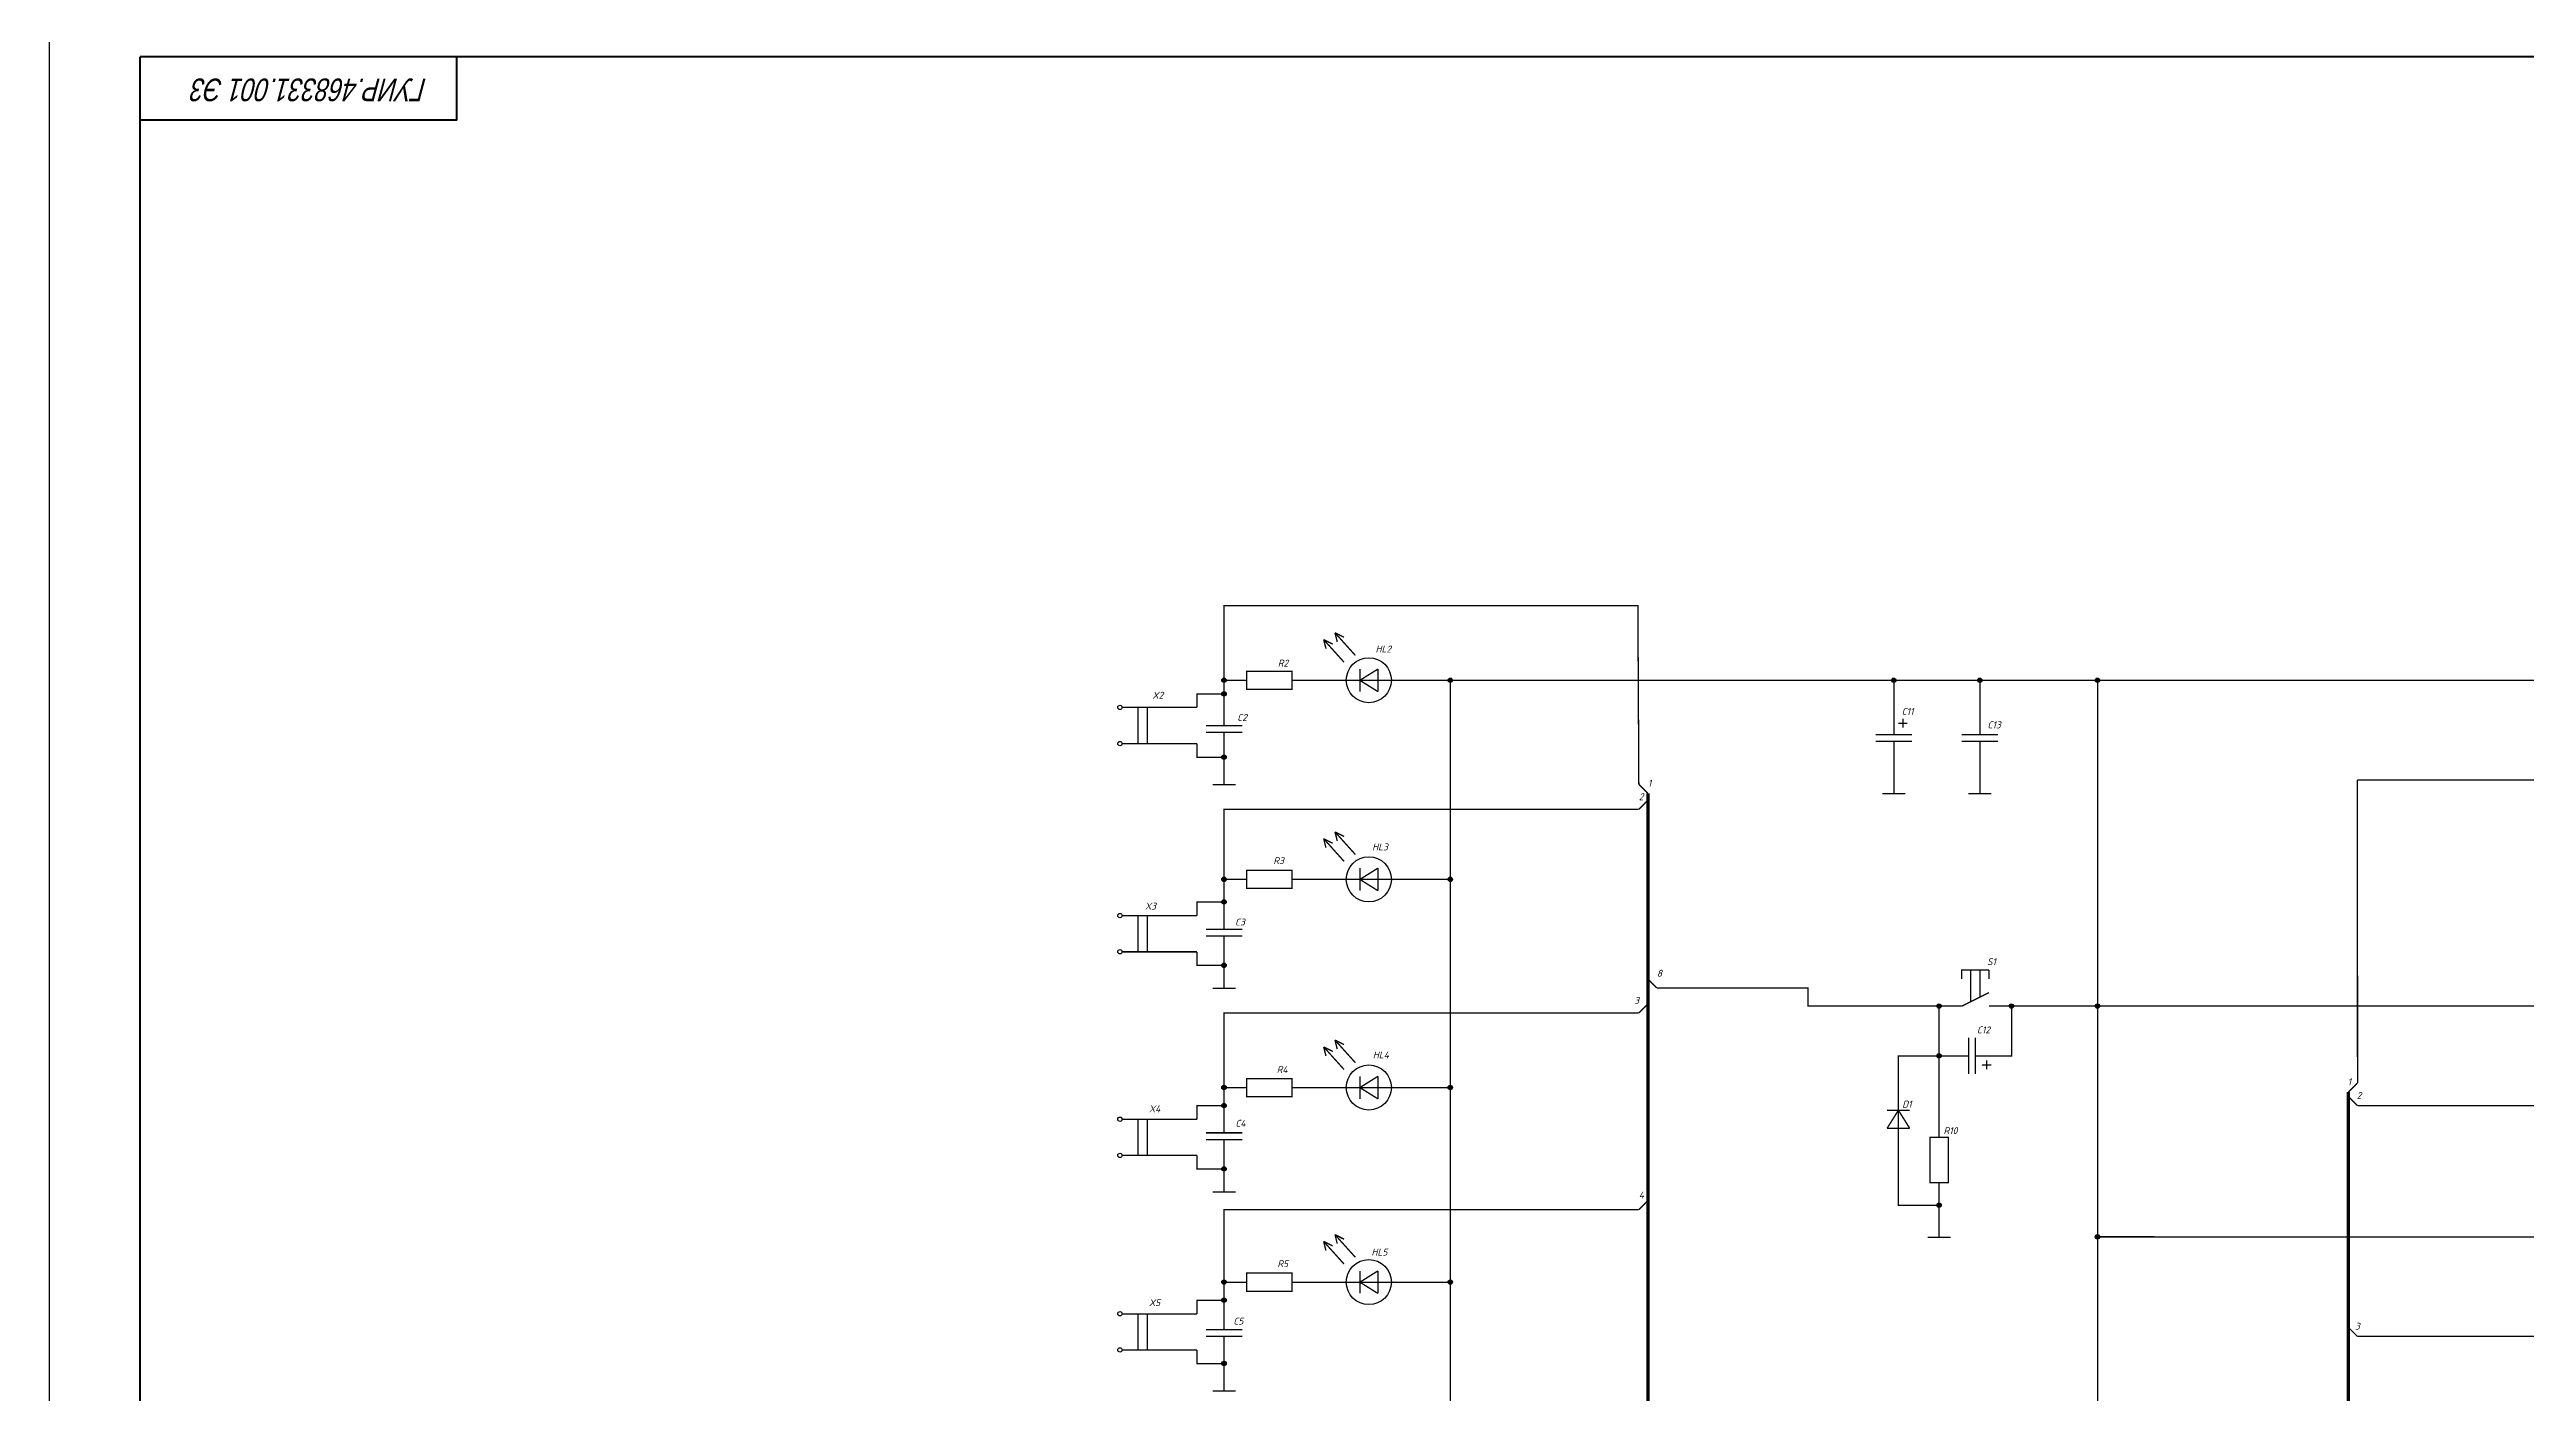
# Model space of a CAD drawing. Header units: millimetres. Extents: x 0 to 9139, y -367 to 2333.
# Drawn here: x 4707 to 5254, y 969 to 1266 of the extents above; entities that cross this region are included whole.
import ezdxf

# ---------------------------------------------------------------- set-up
doc = ezdxf.new("R2010")
doc.units = ezdxf.units.MM
doc.header["$LTSCALE"] = 0.5
doc.layers.get('0').update_dxf_attribs({"lineweight": 60})
doc.layers.add('KONTUR', color=7, linetype='Continuous')
doc.layers.add('Sheet', color=255, linetype='Continuous')
doc.layers.add('Основная', color=7, linetype='Continuous', lineweight=40)
doc.styles.get("Standard").update_dxf_attribs({"font": 'isocpeui.ttf', "width": 0.9})

msp = doc.modelspace()

# ---------------------------------------------------------------- linework, layer by layer
at = {"layer": 'KONTUR'}
msp.add_line((4707.03, 675.63), (4707.03, 1269.63), dxfattribs=at)
at = {"layer": 'Sheet'}
for points, const_width in [([(5058.22, 1103.84), (5058.01, 1143.34), (4966.58, 1143.34), (4966.58, 1121.84)], 0.3), ([(4993.08, 1130.84), (4988.58, 1135.84)], 0.3), ([(4988.58, 1135.84), (4989.08, 1133.84), (4989.08, 1133.84)], 0.3), ([(4988.58, 1135.84), (4990.58, 1134.84)], 0.3), ([(4995.58, 1132.34), (4991.08, 1137.34)], 0.3), ([(4991.08, 1137.34), (4991.58, 1135.34), (4991.58, 1135.34)], 0.3), ([(4991.08, 1137.34), (4993.08, 1136.34)], 0.3), ([(4981.58, 1128.84), (4971.58, 1128.84), (4971.58, 1124.84), (4981.58, 1124.84), (4981.58, 1128.84)], 0.3), ([(4996.58, 1129.34), (4996.58, 1124.34)], 0.3), ([(4996.58, 1126.84), (5000.58, 1129.34), (5000.58, 1129.34)], 0.3), ([(5000.58, 1124.34), (5000.58, 1129.34)], 0.3), ([(4960.58, 1120.84), (4960.58, 1123.84), (4966.58, 1123.84)], 0.3), ([(4971.58, 1126.84), (4966.58, 1126.84)], 0.3), ([(4981.58, 1126.84), (4986.58, 1126.84)], 0.3), ([(4986.58, 1126.84), (4988.58, 1126.84)], 0.3), ([(4993.58, 1126.84), (4988.58, 1126.84)], 0.3), ([(4996.58, 1126.84), (4993.58, 1126.84)], 0.3), ([(5000.58, 1126.84), (4996.58, 1126.84)], 0.3), ([(4996.58, 1126.84), (5000.58, 1124.34), (5000.58, 1124.34)], 0.3), ([(5000.58, 1126.84), (5003.58, 1126.84)], 0.3), ([(5003.58, 1126.84), (5008.58, 1126.84)], 0.3), ([(5008.58, 1126.84), (5016.58, 1126.84)], 0.3), ([(5016.58, 1126.84), (5016.58, 1081.84)], 0.3), ([(5016.58, 1126.84), (5159.58, 1126.84)], 0.3), ([(5114.58, 1126.84), (5114.58, 1119.84)], 0.3), ([(5133.58, 1119.84), (5133.58, 1126.84)], 0.3), ([(5280.69, 1126.84), (5159.07, 1126.86)], 0.3), ([(5159.58, 1126.84), (5159.58, 1054.84)], 0.3), ([(4944.08, 1120.84), (4955.58, 1120.84)], 0.3), ([(4947.58, 1120.84), (4947.58, 1112.84)], 0.3), ([(4949.58, 1112.84), (4949.58, 1120.84)], 0.3), ([(4955.58, 1120.84), (4960.58, 1120.84)], 0.3), ([(4970.58, 1116.84), (4962.58, 1116.84)], 0.3), ([(4966.58, 1116.84), (4966.58, 1121.84)], 0.3), ([(5114.58, 1114.84), (5114.58, 1119.84)], 0.3), ([(5115.58, 1117.34), (5117.58, 1117.34)], 0.3), ([(5116.58, 1116.34), (5116.58, 1118.34)], 0.3), ([(5133.58, 1114.84), (5133.58, 1119.84)], 0.3), ([(4944.08, 1112.84), (4955.58, 1112.84)], 0.3), ([(4955.58, 1112.84), (4960.58, 1112.84)], 0.3), ([(4960.58, 1112.84), (4960.58, 1109.84), (4966.58, 1109.84)], 0.3), ([(4970.58, 1115.34), (4962.58, 1115.34)], 0.3), ([(4966.58, 1115.34), (4966.58, 1110.34)], 0.3), ([(5118.58, 1114.84), (5110.58, 1114.84)], 0.3), ([(5118.58, 1113.34), (5110.58, 1113.34)], 0.3), ([(5114.58, 1113.34), (5114.58, 1108.34)], 0.3), ([(5137.58, 1114.84), (5129.58, 1114.84)], 0.3), ([(5137.58, 1113.34), (5129.58, 1113.34)], 0.3), ([(5133.58, 1113.34), (5133.58, 1108.34)], 0.3), ([(4966.58, 1110.34), (4966.58, 1107.84)], 0.3), ([(4966.58, 1107.84), (4966.58, 1103.77)], 0.3), ([(5114.58, 1108.34), (5114.58, 1105.84)], 0.3), ([(5114.58, 1105.84), (5114.58, 1101.77)], 0.3), ([(5133.58, 1105.84), (5133.58, 1108.34)], 0.3), ([(5133.58, 1105.84), (5133.58, 1101.77)], 0.3), ([(4964.04, 1103.77), (4969.12, 1103.77)], 0.3), ([(5060.22, 1101.84), (5058.22, 1103.84)], 0.3), ([(5058.22, 1098.34), (5060.22, 1100.34)], 0.3), ([(5060.22, 831.84), (5060.22, 1101.84), (5060.22, 1101.84)], 0.749), ([(5112.04, 1101.77), (5117.12, 1101.77)], 0.3), ([(5131.04, 1101.77), (5136.12, 1101.77)], 0.3), ([(5272.8, 1104.84), (5217.01, 1104.81), (5297.69, 1104.84), (5297.69, 1104.84)], 0.3), ([(5217.01, 1104.84), (5217.01, 1104.84), (5217.03, 1037.84)], 0.3), ([(4966.58, 1076.84), (4966.58, 1098.34), (5058.22, 1098.34)], 0.3), ([(4993.08, 1086.84), (4988.58, 1091.84)], 0.3), ([(4988.58, 1091.84), (4989.08, 1089.84), (4989.08, 1089.84)], 0.3), ([(4988.58, 1091.84), (4990.58, 1090.84)], 0.3), ([(4995.58, 1088.34), (4991.08, 1093.34)], 0.3), ([(4991.08, 1093.34), (4991.58, 1091.34), (4991.58, 1091.34)], 0.3), ([(4991.08, 1093.34), (4993.08, 1092.34)], 0.3), ([(4981.58, 1084.84), (4971.58, 1084.84), (4971.58, 1080.84), (4981.58, 1080.84), (4981.58, 1084.84)], 0.3), ([(4996.58, 1085.34), (4996.58, 1080.34)], 0.3), ([(4996.58, 1082.84), (5000.58, 1085.34), (5000.58, 1085.34)], 0.3), ([(5000.58, 1080.34), (5000.58, 1085.34)], 0.3), ([(4971.58, 1082.84), (4966.58, 1082.84)], 0.3), ([(4981.58, 1082.84), (4986.58, 1082.84)], 0.3), ([(4986.58, 1082.84), (4988.58, 1082.84)], 0.3), ([(4993.58, 1082.84), (4988.58, 1082.84)], 0.3), ([(4996.58, 1082.84), (4993.58, 1082.84)], 0.3), ([(5000.58, 1082.84), (4996.58, 1082.84)], 0.3), ([(4996.58, 1082.84), (5000.58, 1080.34), (5000.58, 1080.34)], 0.3), ([(5000.58, 1082.84), (5003.58, 1082.84)], 0.3), ([(5003.58, 1082.84), (5008.58, 1082.84)], 0.3), ([(5008.58, 1082.84), (5016.58, 1082.84)], 0.3), ([(5016.58, 1081.84), (5016.58, 1036.84)], 0.3), ([(4944.08, 1074.84), (4955.58, 1074.84)], 0.3), ([(4947.58, 1074.84), (4947.58, 1066.84)], 0.3), ([(4949.58, 1066.84), (4949.58, 1074.84)], 0.3), ([(4955.58, 1074.84), (4960.58, 1074.84)], 0.3), ([(4960.58, 1074.84), (4960.58, 1077.84), (4966.58, 1077.84)], 0.3), ([(4966.58, 1071.84), (4966.58, 1076.84)], 0.3), ([(4970.58, 1071.84), (4962.58, 1071.84)], 0.3), ([(4970.58, 1070.34), (4962.58, 1070.34)], 0.3), ([(4966.58, 1070.34), (4966.58, 1065.34)], 0.3), ([(4944.08, 1066.84), (4955.58, 1066.84)], 0.3), ([(4955.58, 1066.84), (4960.58, 1066.84)], 0.3), ([(4960.58, 1066.84), (4960.58, 1063.84), (4966.58, 1063.84)], 0.3), ([(4966.58, 1065.34), (4966.58, 1062.84)], 0.3), ([(4966.58, 1062.84), (4966.58, 1058.77)], 0.3), ([(5135.58, 1062.84), (5129.58, 1062.84), (5129.58, 1060.84)], 0.3), ([(5131.58, 1062.84), (5131.58, 1055.84)], 0.3), ([(5133.58, 1062.84), (5133.58, 1056.84)], 0.3), ([(5135.58, 1062.84), (5135.58, 1060.84)], 0.3), ([(4964.04, 1058.77), (4969.12, 1058.77)], 0.3), ([(5060.22, 1060.84), (5062.22, 1058.84)], 0.3), ([(5062.22, 1058.84), (5095.58, 1058.84), (5095.58, 1054.84), (5124.58, 1054.84), (5124.58, 1043.84)], 0.3), ([(5135.58, 1057.84), (5129.58, 1054.84), (5129.58, 1054.84)], 0.3), ([(4966.58, 1031.84), (4966.58, 1053.34), (5058.22, 1053.34)], 0.3), ([(5058.22, 1053.34), (5060.22, 1055.34)], 0.3), ([(5129.58, 1054.84), (5124.58, 1054.84)], 0.3), ([(5135.58, 1054.84), (5140.58, 1054.84)], 0.3), ([(5159.58, 1054.84), (5140.58, 1054.84), (5140.58, 1043.84), (5137.58, 1043.84)], 0.3), ([(5280.69, 1054.84), (5159.07, 1054.84)], 0.3), ([(5159.58, 1054.84), (5159.58, 1003.84)], 0.3), ([(4993.08, 1040.84), (4988.58, 1045.84)], 0.3), ([(4988.58, 1045.84), (4989.08, 1043.84), (4989.08, 1043.84)], 0.3), ([(4988.58, 1045.84), (4990.58, 1044.84)], 0.3), ([(4995.58, 1042.34), (4991.08, 1047.34)], 0.3), ([(4991.08, 1047.34), (4991.58, 1045.34), (4991.58, 1045.34)], 0.3), ([(4991.08, 1047.34), (4993.08, 1046.34)], 0.3), ([(5131.08, 1039.84), (5131.08, 1047.84)], 0.3), ([(5132.58, 1039.84), (5132.58, 1047.84)], 0.3), ([(5115.58, 1036.84), (5115.58, 1043.84), (5115.58, 1043.84), (5124.58, 1043.84)], 0.3), ([(5124.58, 1043.84), (5126.08, 1043.84)], 0.3), ([(5124.58, 1043.84), (5124.58, 1043.84)], 0.3), ([(5124.58, 1030.84), (5124.58, 1043.84)], 0.3), ([(5124.58, 1043.84), (5124.58, 1043.84)], 0.3), ([(5131.08, 1043.84), (5126.08, 1043.84)], 0.3), ([(5132.58, 1043.84), (5137.58, 1043.84)], 0.3), ([(5134.08, 1041.84), (5136.08, 1041.84)], 0.3), ([(5135.08, 1042.84), (5135.08, 1040.84)], 0.3), ([(4971.58, 1036.84), (4966.58, 1036.84)], 0.3), ([(4981.58, 1038.84), (4971.58, 1038.84), (4971.58, 1034.84), (4981.58, 1034.84), (4981.58, 1038.84)], 0.3), ([(4981.58, 1036.84), (4986.58, 1036.84)], 0.3), ([(4986.58, 1036.84), (4988.58, 1036.84)], 0.3), ([(4993.58, 1036.84), (4988.58, 1036.84)], 0.3), ([(4996.58, 1036.84), (4993.58, 1036.84)], 0.3), ([(4996.58, 1039.34), (4996.58, 1034.34)], 0.3), ([(4996.58, 1036.84), (5000.58, 1039.34), (5000.58, 1039.34)], 0.3), ([(5000.58, 1036.84), (4996.58, 1036.84)], 0.3), ([(4996.58, 1036.84), (5000.58, 1034.34), (5000.58, 1034.34)], 0.3), ([(5000.58, 1034.34), (5000.58, 1039.34)], 0.3), ([(5000.58, 1036.84), (5003.58, 1036.84)], 0.3), ([(5003.58, 1036.84), (5008.58, 1036.84)], 0.3), ([(5016.58, 1036.84), (5008.58, 1036.84)], 0.3), ([(5016.58, 993.34), (5016.58, 1036.84)], 0.3), ([(5115.58, 1031.84), (5115.58, 1036.84)], 0.3), ([(5215.03, 783.84), (5215.03, 1035.84)], 0.749), ([(5217.03, 1037.84), (5215.03, 1035.84)], 0.3), ([(5215.03, 1034.84), (5217.03, 1032.84)], 0.3), ([(4944.08, 1029.84), (4955.58, 1029.84)], 0.3), ([(4947.58, 1029.84), (4947.58, 1021.84)], 0.3), ([(4949.58, 1021.84), (4949.58, 1029.84)], 0.3), ([(4955.58, 1029.84), (4960.58, 1029.84)], 0.3), ([(4960.58, 1029.84), (4960.58, 1032.84), (4966.58, 1032.84)], 0.3), ([(4966.58, 1026.84), (4966.58, 1031.84)], 0.3), ([(5113.08, 1031.84), (5118.08, 1031.84)], 0.3), ([(5115.58, 1031.84), (5113.08, 1027.84), (5113.08, 1027.84)], 0.3), ([(5115.58, 1027.84), (5115.58, 1031.84)], 0.3), ([(5118.08, 1027.84), (5115.58, 1031.84)], 0.3), ([(5124.58, 1025.84), (5124.58, 1030.84)], 0.3), ([(5272.69, 1032.84), (5217.03, 1032.84), (5296.69, 1032.84)], 0.3), ([(4970.58, 1026.84), (4962.58, 1026.84)], 0.3), ([(4970.58, 1025.34), (4962.58, 1025.34)], 0.3), ([(4966.58, 1025.34), (4966.58, 1020.34)], 0.3), ([(5113.08, 1027.84), (5118.08, 1027.84)], 0.3), ([(5115.58, 1027.84), (5115.58, 1022.84)], 0.3), ([(5122.58, 1025.84), (5122.58, 1015.84), (5126.58, 1015.84), (5126.58, 1025.84), (5122.58, 1025.84)], 0.3), ([(4944.08, 1021.84), (4955.58, 1021.84)], 0.3), ([(4955.58, 1021.84), (4960.58, 1021.84)], 0.3), ([(4960.58, 1021.84), (4960.58, 1018.84), (4966.58, 1018.84)], 0.3), ([(4966.58, 1020.34), (4966.58, 1017.84)], 0.3), ([(5124.58, 1010.84), (5115.58, 1010.84), (5115.58, 1022.84)], 0.3), ([(4964.04, 1013.77), (4969.12, 1013.77)], 0.3), ([(4966.58, 1017.84), (4966.58, 1013.77)], 0.3), ([(5124.58, 1015.84), (5124.58, 1010.84)], 0.3), ([(4966.58, 988.34), (4966.58, 1009.84), (5058.22, 1009.84)], 0.3), ([(5058.22, 1009.84), (5060.22, 1011.84)], 0.3), ([(5124.58, 1010.84), (5124.58, 1007.84)], 0.3), ([(5124.58, 1007.84), (5124.58, 1003.77)], 0.3), ([(4993.08, 997.84), (4988.58, 1002.84)], 0.3), ([(4988.58, 1002.84), (4989.08, 1000.84), (4989.08, 1000.84)], 0.3), ([(4988.58, 1002.84), (4990.58, 1001.84)], 0.3), ([(4995.58, 999.34), (4991.08, 1004.34)], 0.3), ([(4991.08, 1004.34), (4991.58, 1002.34), (4991.58, 1002.34)], 0.3), ([(4991.08, 1004.34), (4993.08, 1003.34)], 0.3), ([(5122.04, 1003.77), (5127.12, 1003.77)], 0.3), ([(5280.69, 1003.84), (5159.56, 1003.86)], 0.3), ([(5159.58, 1003.84), (5159.58, 955.84)], 0.3), ([(4996.58, 996.34), (4996.58, 991.34)], 0.3), ([(4996.58, 993.84), (5000.58, 996.34), (5000.58, 996.34)], 0.3), ([(5000.58, 991.34), (5000.58, 996.34)], 0.3), ([(4971.58, 993.84), (4966.58, 993.84)], 0.3), ([(4981.58, 995.84), (4971.58, 995.84), (4971.58, 991.84), (4981.58, 991.84), (4981.58, 995.84)], 0.3), ([(4981.58, 993.84), (4986.58, 993.84)], 0.3), ([(4986.58, 993.84), (4988.58, 993.84)], 0.3), ([(4993.58, 993.84), (4988.58, 993.84)], 0.3), ([(4996.58, 993.84), (4993.58, 993.84)], 0.3), ([(5000.58, 993.84), (4996.58, 993.84)], 0.3), ([(4996.58, 993.84), (5000.58, 991.34), (5000.58, 991.34)], 0.3), ([(5000.58, 993.84), (5003.58, 993.84)], 0.3), ([(5003.58, 993.84), (5008.58, 993.84)], 0.3), ([(5008.58, 993.84), (5016.58, 993.84)], 0.3), ([(5016.58, 948.84), (5016.58, 993.34)], 0.3), ([(4944.08, 986.84), (4955.58, 986.84)], 0.3), ([(4947.58, 986.84), (4947.58, 978.84)], 0.3), ([(4949.58, 978.84), (4949.58, 986.84)], 0.3), ([(4955.58, 986.84), (4960.58, 986.84)], 0.3), ([(4960.58, 986.84), (4960.58, 989.84), (4966.58, 989.84)], 0.3), ([(4966.58, 983.34), (4966.58, 988.34)], 0.3), ([(4970.58, 983.34), (4962.58, 983.34)], 0.3), ([(4970.58, 981.84), (4962.58, 981.84)], 0.3), ([(4966.58, 981.84), (4966.58, 976.84)], 0.3), ([(5215.03, 983.84), (5217.03, 981.84)], 0.3), ([(5295.69, 981.84), (5217.03, 981.84), (5272.69, 981.84)], 0.3), ([(4944.08, 978.84), (4955.58, 978.84)], 0.3), ([(4955.58, 978.84), (4960.58, 978.84)], 0.3), ([(4960.58, 978.84), (4960.58, 975.84), (4966.58, 975.84)], 0.3), ([(4966.58, 976.84), (4966.58, 973.84)], 0.3), ([(4964.04, 969.77), (4969.12, 969.77)], 0.3), ([(4966.58, 973.84), (4966.58, 969.77)], 0.3)]:
    msp.add_lwpolyline(points, dxfattribs=dict(at, const_width=const_width))
at = {"layer": 'Sheet', "const_width": 0.508}
for points in [[(4966.33, 1126.84, 1), (4966.83, 1126.84, 1)], [(4966.33, 1123.84, 1), (4966.83, 1123.84, 1)], [(5016.33, 1126.84, 1), (5016.83, 1126.84, 1)], [(5114.33, 1126.84, 1), (5114.83, 1126.84, 1)], [(5133.33, 1126.84, 1), (5133.83, 1126.84, 1)], [(5159.33, 1126.84, 1), (5159.83, 1126.84, 1)], [(4966.33, 1109.84, 1), (4966.83, 1109.84, 1)], [(4966.33, 1082.84, 1), (4966.83, 1082.84, 1)], [(4966.33, 1077.84, 1), (4966.83, 1077.84, 1)], [(5016.33, 1082.84, 1), (5016.83, 1082.84, 1)], [(4966.33, 1063.84, 1), (4966.83, 1063.84, 1)], [(5124.33, 1054.84, 1), (5124.83, 1054.84, 1)], [(5140.33, 1054.84, 1), (5140.83, 1054.84, 1)], [(5159.33, 1054.84, 1), (5159.83, 1054.84, 1)], [(5124.33, 1043.84, 1), (5124.83, 1043.84, 1)], [(5124.33, 1043.84, 1), (5124.83, 1043.84, 1)], [(4966.33, 1036.84, 1), (4966.83, 1036.84, 1)], [(5016.33, 1036.84, 1), (5016.83, 1036.84, 1)], [(4966.33, 1032.84, 1), (4966.83, 1032.84, 1)], [(4966.33, 1018.84, 1), (4966.83, 1018.84, 1)], [(5124.33, 1010.84, 1), (5124.83, 1010.84, 1)], [(5159.33, 1003.84, 1), (5159.83, 1003.84, 1)], [(4966.33, 993.84, 1), (4966.83, 993.84, 1)], [(5016.33, 993.84, 1), (5016.83, 993.84, 1)], [(4966.33, 989.84, 1), (4966.83, 989.84, 1)], [(4966.33, 975.84, 1), (4966.83, 975.84, 1)]]:
    msp.add_lwpolyline(points, format="xyb", close=True, dxfattribs=at)
at = {"layer": 'Sheet'}
for centre, major_axis, ratio in [((4998.56, 1126.86), (0, 4.98), 0.999967), ((4966.56, 1126.86), (0, 0.487), 0.999979), ((4966.56, 1126.86), (0, 0.487), 0.999979), ((4966.56, 1126.86), (0, 0.487), 0.999979), ((4966.56, 1123.86), (0.487, 0), 0.997303), ((4966.56, 1123.86), (0.487, 0), 0.997303), ((5016.56, 1126.86), (0, 0.487), 0.997225), ((5016.56, 1126.86), (0, 0.487), 0.997225), ((5016.56, 1126.86), (0, 0.487), 0.997225), ((5016.56, 1126.86), (0, 0.487), 0.997225), ((5016.56, 1126.86), (0, 0.487), 0.997225), ((5016.56, 1126.86), (0, 0.487), 0.997225), ((5114.56, 1126.86), (0, 0.487), 0.999979), ((5114.56, 1126.86), (0, 0.487), 0.999979), ((5133.56, 1126.86), (0, 0.487), 0.999979), ((5133.56, 1126.86), (0, 0.487), 0.999979), ((5159.56, 1126.86), (0, 0.487), 0.999979), ((5159.56, 1126.86), (0, 0.487), 0.999979), ((5159.56, 1126.86), (0, 0.487), 0.999979), ((5159.56, 1126.86), (0, 0.487), 0.999979), ((5159.56, 1126.86), (0, 0.487), 0.999979), ((5159.56, 1126.86), (0, 0.487), 0.999979), ((5159.56, 1126.86), (0, 0.487), 0.999979), ((4943.56, 1120.86), (0, 0.479), 0.999968), ((4943.56, 1112.86), (0, 0.479), 0.999968), ((4966.56, 1109.86), (0, 0.487), 0.999979), ((4966.56, 1109.86), (0, 0.487), 0.999979), ((4998.56, 1082.86), (0, 4.98), 0.999966), ((4966.56, 1082.86), (0, 0.487), 0.999979), ((4966.56, 1082.86), (0, 0.487), 0.999979), ((4966.56, 1082.86), (0, 0.487), 0.999979), ((4966.56, 1077.86), (0, 0.487), 0.999979), ((4966.56, 1077.86), (0, 0.487), 0.999979), ((5016.56, 1082.86), (0, 0.487), 0.997225), ((5016.56, 1082.86), (0, 0.487), 0.997225), ((4943.56, 1074.86), (0, 0.479), 0.999968), ((4943.56, 1066.86), (0, 0.479), 0.999968), ((4966.56, 1063.86), (0, 0.487), 0.999979), ((4966.56, 1063.86), (0, 0.487), 0.999979), ((5124.56, 1054.86), (0, 0.487), 0.999937), ((5124.56, 1054.86), (0, 0.487), 0.999937), ((5124.56, 1054.86), (0, 0.487), 0.999937), ((5124.56, 1054.86), (0, 0.487), 0.999937), ((5124.56, 1054.86), (0, 0.487), 0.999937), ((5140.56, 1054.86), (0, 0.487), 0.999979), ((5140.56, 1054.86), (0, 0.487), 0.999979), ((5140.56, 1054.86), (0, 0.487), 0.999979), ((5140.56, 1054.86), (0, 0.487), 0.999979), ((5140.56, 1054.86), (0, 0.487), 0.999979), ((5159.56, 1054.86), (0, 0.487), 0.999979), ((5159.56, 1054.86), (0, 0.487), 0.999979), ((5159.56, 1054.86), (0, 0.487), 0.999979), ((5159.56, 1054.86), (0, 0.487), 0.999979), ((5159.56, 1054.86), (0, 0.487), 0.999979), ((5159.56, 1054.86), (0, 0.487), 0.999979), ((5159.56, 1054.86), (0, 0.487), 0.999979), ((5159.56, 1054.86), (0, 0.487), 0.999979), ((5159.56, 1054.86), (0, 0.487), 0.999979), ((4998.56, 1036.86), (0, 4.98), 0.999701), ((5124.56, 1043.86), (0, 0.487), 0.999937), ((5124.56, 1043.86), (0, 0.487), 0.999937), ((5124.56, 1043.86), (0, 0.487), 0.999937), ((5124.56, 1043.86), (0, 0.487), 0.999937), ((5124.56, 1043.86), (0, 0.487), 0.999937), ((5124.56, 1043.86), (0, 0.487), 0.999937), ((5124.56, 1043.86), (0, 0.487), 0.999937), ((5124.56, 1043.86), (0, 0.487), 0.999937), ((5124.56, 1043.86), (0, 0.487), 0.999937), ((5124.56, 1043.86), (0, 0.487), 0.999937), ((5124.56, 1043.86), (0, 0.487), 0.999937), ((5124.56, 1043.86), (0, 0.487), 0.999937), ((4966.56, 1036.86), (0.487, 0), 0.997298), ((4966.56, 1036.86), (0.487, 0), 0.997298), ((4966.56, 1036.86), (0.487, 0), 0.997298), ((5016.56, 1036.86), (0, 0.486), 0.999948), ((5016.56, 1036.86), (0, 0.486), 0.999948), ((5016.56, 1036.86), (0, 0.486), 0.999948), ((5016.56, 1036.86), (0, 0.486), 0.999948), ((5016.56, 1036.86), (0, 0.486), 0.999948), ((5016.56, 1036.86), (0, 0.486), 0.999948), ((4943.56, 1029.86), (0, 0.479), 0.999968), ((4966.56, 1032.86), (0, 0.487), 0.999979), ((4966.56, 1032.86), (0, 0.487), 0.999979), ((4943.56, 1021.86), (0, 0.479), 0.999968), ((4966.56, 1018.86), (0, 0.487), 0.999979), ((4966.56, 1018.86), (0, 0.487), 0.999979), ((5124.56, 1010.86), (0, 0.487), 0.999948), ((5124.56, 1010.86), (0, 0.487), 0.999948), ((5124.56, 1010.86), (0, 0.487), 0.999948), ((5124.56, 1010.86), (0, 0.487), 0.999948), ((5124.56, 1010.86), (0, 0.487), 0.999948), ((5124.56, 1010.86), (0, 0.487), 0.999948), ((5124.56, 1010.86), (0, 0.487), 0.999948), ((5159.56, 1003.86), (0, 0.487), 0.999979), ((5159.56, 1003.86), (0, 0.487), 0.999979), ((5159.56, 1003.86), (0, 0.487), 0.999979), ((5159.56, 1003.86), (0, 0.487), 0.999979), ((5159.56, 1003.86), (0, 0.487), 0.999979), ((5159.56, 1003.86), (0, 0.487), 0.999979), ((5159.56, 1003.86), (0, 0.487), 0.999979), ((4998.56, 993.86), (0, 4.98), 0.999702), ((4966.56, 993.86), (0, 0.487), 0.999979), ((4966.56, 993.86), (0, 0.487), 0.999979), ((4966.56, 993.86), (0, 0.487), 0.999979), ((5016.56, 993.86), (0, 0.487), 0.997225), ((5016.56, 993.86), (0, 0.487), 0.997225), ((4943.56, 986.86), (0.479, 0), 0.997264), ((4966.56, 989.86), (0, 0.487), 0.999979), ((4966.56, 989.86), (0, 0.487), 0.999979), ((4943.56, 978.86), (0, 0.479), 0.999979), ((4966.56, 975.86), (0, 0.487), 0.999979), ((4966.56, 975.86), (0, 0.487), 0.999979)]:
    msp.add_ellipse(centre, major_axis=major_axis, ratio=ratio, dxfattribs=at)
at = {"layer": 'Основная'}
for p, q in [((4727.03, 720.63), (4727.03, 1264.63)), ((5543.03, 1264.63), (4727.03, 1264.63)), ((4797.03, 1250.63), (4797.03, 1264.63)), ((4797.03, 1250.63), (4727.03, 1250.63))]:
    msp.add_line(p, q, dxfattribs=at)

# ---------------------------------------------------------------- texts
at = {"color": 0, "insert": (4790.55, 1254.82), "char_height": 5, "attachment_point": 1, "rotation": 180}
msp.add_mtext_dynamic_manual_height_columns('{\\Fstandarteskd|c204;\\Q15;\\W0.8;\\C256;ГУИР.468331.001 Э\\Fstandarteskd|c0;3}', width=88.7975, gutter_width=50, heights=[0], dxfattribs=at)
at = {"layer": 'Sheet'}
for s, height, p in [('HL2', 1.524, (5000.04, 1132.99)), ('R2', 1.524, (4978.45, 1129.87)), ('X2', 1.524, (4950.72, 1122.78)), ('C2', 1.524, (4969.49, 1117.87)), ('C11', 1.524, (5116.3, 1119.2)), ('C13', 1.524, (5135.26, 1116.24)), ('2', 1.52, (5058.22, 1100.35)), ('1', 1.52, (5060.22, 1103.35)), ('HL3', 1.524, (4999.3, 1089.26)), ('R3', 1.524, (4977.46, 1086.22)), ('X3', 1.524, (4949.09, 1076.18)), ('C3', 1.524, (4969, 1072.66)), ('8', 1.52, (5062.22, 1061.35)), ('S1', 1.524, (5135.16, 1063.91)), ('3', 1.52, (5057.22, 1055.35)), ('C12', 1.524, (5132.94, 1048.82)), ('R4', 1.524, (4978.2, 1040.06)), ('HL4', 1.524, (4999.44, 1043.28)), ('1', 1.52, (5214.85, 1037.35)), ('2', 1.52, (5216.85, 1034.35)), ('X4', 1.524, (4949.97, 1031.39)), ('C4', 1.524, (4969.08, 1028.19)), ('D1', 1.524, (5116.42, 1032.42)), ('R10', 1.524, (5125.55, 1026.56)), ('4', 1.52, (5058.22, 1012.35)), ('R5', 1.524, (4978.35, 997.16)), ('HL5', 1.524, (4999.14, 999.72)), ('X5', 1.524, (4949.97, 988.56)), ('C5', 1.524, (4968.63, 984.48)), ('3', 1.52, (5216.46, 983.35))]:
    msp.add_text(s, height=height, dxfattribs=at).set_placement(p)

doc.saveas('drawing.dxf')
